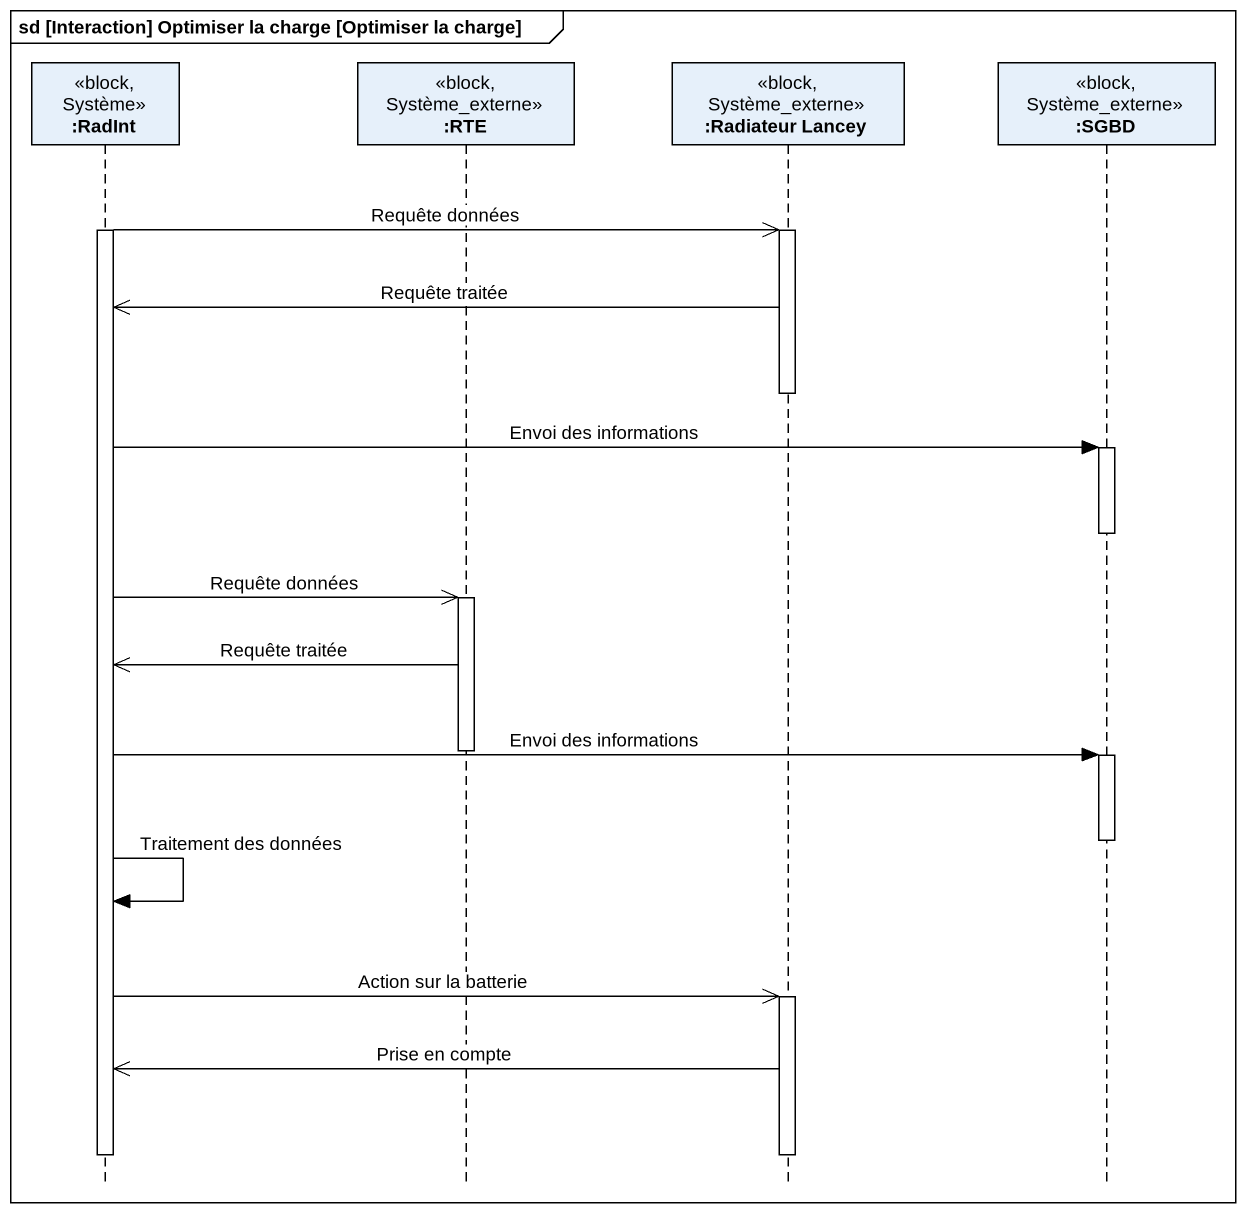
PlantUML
@startuml
mainframe sd [Interaction] Optimiser la charge [Optimiser la charge]
hide footbox
participant ":RadInt" as RadInt <<block, Système>>
participant ":RTE" as RTE <<block, Système_externe>>
participant ":Radiateur Lancey" as Radiateur_Lancey <<block, Système_externe>>
participant ":SGBD" as SGBD <<block, Système_externe>>

activate RadInt
RadInt ->> Radiateur_Lancey : Requête données
activate Radiateur_Lancey
Radiateur_Lancey ->> RadInt : Requête traitée
deactivate Radiateur_Lancey
RadInt -> SGBD : Envoi des informations
activate SGBD
deactivate SGBD
RadInt ->> RTE : Requête données
activate RTE
RTE ->> RadInt : Requête traitée
deactivate RTE
RadInt -> SGBD : Envoi des informations
activate SGBD
deactivate SGBD
RadInt -> RadInt : Traitement des données
RadInt ->> Radiateur_Lancey : Action sur la batterie
activate Radiateur_Lancey
Radiateur_Lancey ->> RadInt : Prise en compte
deactivate Radiateur_Lancey
deactivate RadInt
@enduml
